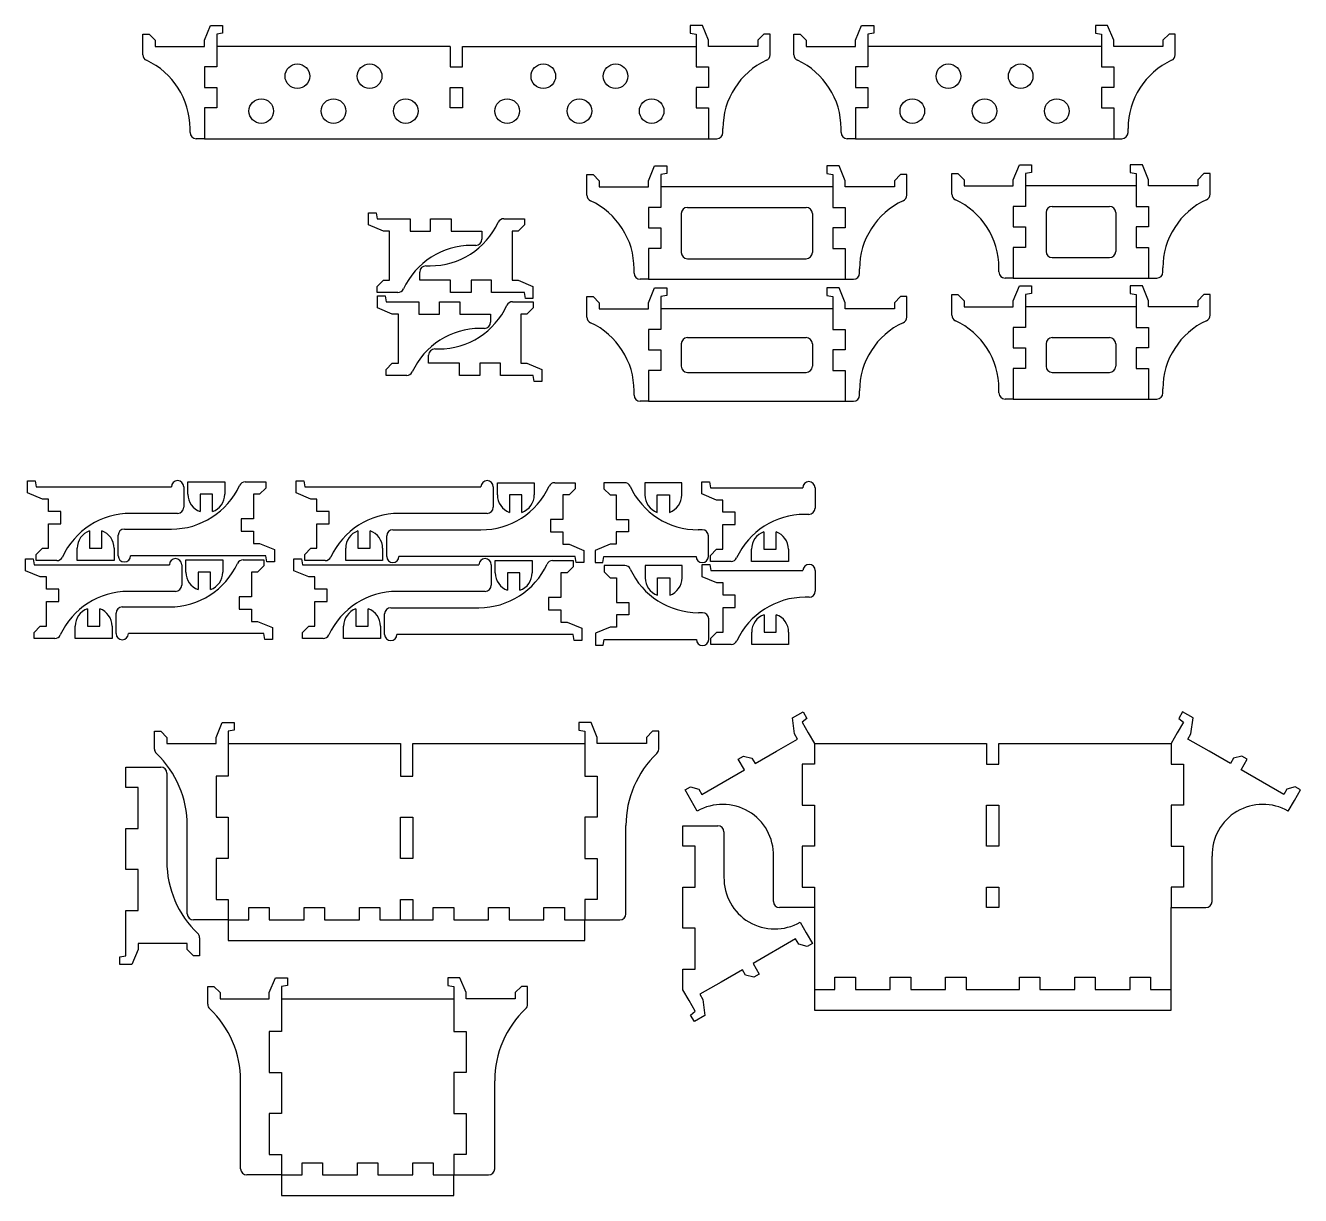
# Model space of a CAD drawing. Extents: x -922 to 1250, y -992 to 172.
# Drawn here: x -916 to -294, y -992 to -421 of the extents above; entities that cross this region are included whole.
import ezdxf

# ---------------------------------------------------------------- set-up
doc = ezdxf.new("R2010")
doc.units = 0
doc.header["$MEASUREMENT"] = 0
doc.layers.add('DEFAULT', color=18, linetype='CONTINUOUS')

msp = doc.modelspace()

# ---------------------------------------------------------------- linework, layer by layer
at = {"layer": 'DEFAULT'}
for p, q in [((-828.68, -428.5), (-825.68, -421.27)), ((-825.68, -421.27), (-819.77, -421.27)), ((-819.77, -421.27), (-819.77, -425)), ((-585.68, -421.27), (-591.59, -421.27)), ((-591.59, -421.27), (-591.59, -425)), ((-582.68, -428.5), (-585.68, -421.27)), ((-511, -428.5), (-508, -421.27)), ((-508, -421.27), (-502.09, -421.27)), ((-502.09, -421.27), (-502.09, -425)), ((-388, -421.27), (-393.91, -421.27)), ((-393.91, -421.27), (-393.91, -425)), ((-385, -428.5), (-388, -421.27)), ((-858.68, -431.5), (-858.68, -425.5)), ((-858.68, -425.5), (-855.68, -425.5)), ((-855.68, -425.5), (-852.68, -428.5)), ((-852.68, -428.5), (-852.68, -431.5)), ((-828.68, -431.5), (-828.68, -428.5)), ((-819.77, -425), (-822.68, -425.5)), ((-822.68, -425.5), (-822.68, -431.5)), ((-591.59, -425), (-588.68, -425.5)), ((-588.68, -425.5), (-588.68, -431.5)), ((-582.68, -431.5), (-582.68, -428.5)), ((-555.68, -425.5), (-558.68, -428.5)), ((-558.68, -428.5), (-558.68, -431.5)), ((-552.68, -425.5), (-555.68, -425.5)), ((-552.68, -431.5), (-552.68, -425.5)), ((-541, -431.5), (-541, -425.5)), ((-541, -425.5), (-538, -425.5)), ((-538, -425.5), (-535, -428.5)), ((-535, -428.5), (-535, -431.5)), ((-511, -431.5), (-511, -428.5)), ((-502.09, -425), (-505, -425.5)), ((-505, -425.5), (-505, -431.5)), ((-393.91, -425), (-391, -425.5)), ((-391, -425.5), (-391, -431.5)), ((-385, -431.5), (-385, -428.5)), ((-358, -425.5), (-361, -428.5)), ((-361, -428.5), (-361, -431.5)), ((-355, -425.5), (-358, -425.5)), ((-355, -431.5), (-355, -425.5)), ((-858.68, -435.53), (-858.68, -431.5)), ((-852.68, -431.5), (-828.68, -431.5)), ((-822.68, -431.5), (-822.68, -437.5)), ((-708.68, -431.5), (-822.68, -431.5)), ((-702.68, -431.5), (-588.68, -431.5)), ((-588.68, -431.5), (-588.68, -437.5)), ((-558.68, -431.5), (-582.68, -431.5)), ((-552.68, -435.53), (-552.68, -431.5)), ((-541, -435.53), (-541, -431.5)), ((-535, -431.5), (-511, -431.5)), ((-505, -431.5), (-505, -437.5)), ((-391, -431.5), (-505, -431.5)), ((-391, -431.5), (-391, -437.5)), ((-361, -431.5), (-385, -431.5)), ((-355, -435.53), (-355, -431.5)), ((-822.68, -441.5), (-828.68, -441.5)), ((-828.68, -441.5), (-828.68, -451.5)), ((-822.68, -437.5), (-822.68, -441.5)), ((-588.68, -437.5), (-588.68, -441.5)), ((-588.68, -441.5), (-582.68, -441.5)), ((-582.68, -441.5), (-582.68, -451.5)), ((-505, -441.5), (-511, -441.5)), ((-511, -441.5), (-511, -451.5)), ((-505, -437.5), (-505, -441.5)), ((-391, -437.5), (-391, -441.5)), ((-391, -441.5), (-385, -441.5)), ((-385, -441.5), (-385, -451.5)), ((-828.68, -451.5), (-822.68, -451.5)), ((-822.68, -451.5), (-822.68, -461.5)), ((-582.68, -451.5), (-588.68, -451.5)), ((-588.68, -451.5), (-588.68, -461.5)), ((-511, -451.5), (-505, -451.5)), ((-505, -451.5), (-505, -461.5)), ((-385, -451.5), (-391, -451.5)), ((-391, -451.5), (-391, -461.5)), ((-822.68, -461.5), (-828.68, -461.5)), ((-828.68, -461.5), (-828.68, -471.5)), ((-588.68, -461.5), (-582.68, -461.5)), ((-582.68, -461.5), (-582.68, -471.5)), ((-505, -461.5), (-511, -461.5)), ((-511, -461.5), (-511, -471.5)), ((-391, -461.5), (-385, -461.5)), ((-385, -461.5), (-385, -471.5)), ((-835.68, -473.5), (-835.68, -471.5)), ((-828.68, -471.5), (-828.68, -476.5)), ((-582.68, -471.5), (-582.68, -476.5)), ((-575.68, -473.5), (-575.68, -471.5)), ((-518, -473.5), (-518, -471.5)), ((-511, -471.5), (-511, -476.5)), ((-385, -471.5), (-385, -476.5)), ((-378, -473.5), (-378, -471.5)), ((-828.68, -476.5), (-832.68, -476.5)), ((-828.68, -476.5), (-702.68, -476.5)), ((-702.68, -476.5), (-582.68, -476.5)), ((-582.68, -476.5), (-578.68, -476.5)), ((-511, -476.5), (-515, -476.5)), ((-511, -476.5), (-385, -476.5)), ((-385, -476.5), (-381, -476.5)), ((-612, -497), (-609, -489.77)), ((-609, -489.77), (-603.09, -489.77)), ((-603.09, -489.77), (-603.09, -493.5)), ((-519, -489.77), (-524.91, -489.77)), ((-524.91, -489.77), (-524.91, -493.5)), ((-516, -497), (-519, -489.77)), ((-434, -496.5), (-431, -489.27)), ((-431, -489.27), (-425.09, -489.27)), ((-425.09, -489.27), (-425.09, -493)), ((-371, -489.27), (-376.91, -489.27)), ((-376.91, -489.27), (-376.91, -493)), ((-368, -496.5), (-371, -489.27)), ((-642, -500), (-642, -494)), ((-642, -494), (-639, -494)), ((-639, -494), (-636, -497)), ((-636, -497), (-636, -500)), ((-612, -500), (-612, -497)), ((-603.09, -493.5), (-606, -494)), ((-606, -494), (-606, -500)), ((-524.91, -493.5), (-522, -494)), ((-522, -494), (-522, -500)), ((-516, -500), (-516, -497)), ((-489, -494), (-492, -497)), ((-492, -497), (-492, -500)), ((-486, -494), (-489, -494)), ((-486, -500), (-486, -494)), ((-464, -499.5), (-464, -493.5)), ((-464, -493.5), (-461, -493.5)), ((-461, -493.5), (-458, -496.5)), ((-458, -496.5), (-458, -499.5)), ((-434, -499.5), (-434, -496.5)), ((-425.09, -493), (-428, -493.5)), ((-428, -493.5), (-428, -499.5)), ((-376.91, -493), (-374, -493.5)), ((-374, -493.5), (-374, -499.5)), ((-368, -499.5), (-368, -496.5)), ((-341, -493.5), (-344, -496.5)), ((-344, -496.5), (-344, -499.5)), ((-338, -493.5), (-341, -493.5)), ((-338, -499.5), (-338, -493.5)), ((-642, -504.03), (-642, -500)), ((-636, -500), (-612, -500)), ((-522, -500), (-606, -500)), ((-606, -500), (-606, -506)), ((-522, -500), (-522, -506)), ((-492, -500), (-516, -500)), ((-486, -504.03), (-486, -500)), ((-464, -503.53), (-464, -499.5)), ((-458, -499.5), (-434, -499.5)), ((-374, -499.5), (-428, -499.5)), ((-428, -499.5), (-428, -505.5)), ((-374, -499.5), (-374, -505.5)), ((-344, -499.5), (-368, -499.5)), ((-338, -503.53), (-338, -499.5)), ((-606, -510), (-612, -510)), ((-612, -510), (-612, -520)), ((-606, -506), (-606, -510)), ((-593, -510), (-535, -510)), ((-522, -506), (-522, -510)), ((-522, -510), (-516, -510)), ((-516, -510), (-516, -520)), ((-428, -509.5), (-434, -509.5)), ((-434, -509.5), (-434, -519.5)), ((-428, -505.5), (-428, -509.5)), ((-415, -509.5), (-387, -509.5)), ((-374, -505.5), (-374, -509.5)), ((-374, -509.5), (-368, -509.5)), ((-368, -509.5), (-368, -519.5)), ((-748.52, -518.51), (-748.52, -512.6)), ((-748.52, -512.6), (-744.8, -512.6)), ((-744.8, -512.6), (-744.3, -515.51)), ((-744.3, -515.51), (-738.3, -515.51)), ((-738.3, -515.51), (-732.3, -515.51)), ((-732.3, -515.51), (-728.3, -515.51)), ((-728.3, -515.51), (-728.3, -521.51)), ((-718.3, -521.51), (-718.3, -515.51)), ((-718.3, -515.51), (-708.3, -515.51)), ((-708.3, -515.51), (-708.3, -521.51)), ((-682.59, -515.51), (-678.56, -515.51)), ((-678.56, -515.51), (-672.56, -515.51)), ((-672.56, -515.51), (-672.56, -518.51)), ((-596, -513), (-596, -532)), ((-532, -513), (-532, -532)), ((-418, -512.5), (-418, -531.5)), ((-384, -512.5), (-384, -531.5)), ((-741.3, -521.51), (-748.52, -518.51)), ((-738.3, -521.51), (-741.3, -521.51)), ((-738.3, -545.51), (-738.3, -521.51)), ((-728.3, -521.51), (-718.3, -521.51)), ((-708.3, -521.51), (-698.3, -521.51)), ((-698.3, -521.51), (-693.3, -521.51)), ((-693.3, -521.51), (-693.3, -525.51)), ((-675.56, -521.51), (-678.56, -521.51)), ((-678.56, -521.51), (-678.56, -545.51)), ((-672.56, -518.51), (-675.56, -521.51)), ((-612, -520), (-606, -520)), ((-606, -520), (-606, -530)), ((-516, -520), (-522, -520)), ((-522, -520), (-522, -530)), ((-434, -519.5), (-428, -519.5)), ((-428, -519.5), (-428, -529.5)), ((-368, -519.5), (-374, -519.5)), ((-374, -519.5), (-374, -529.5)), ((-696.3, -528.51), (-698.3, -528.51)), ((-606, -530), (-612, -530)), ((-612, -530), (-612, -540)), ((-593, -535), (-535, -535)), ((-522, -530), (-516, -530)), ((-516, -530), (-516, -540)), ((-428, -529.5), (-434, -529.5)), ((-434, -529.5), (-434, -539.5)), ((-415, -534.5), (-387, -534.5)), ((-374, -529.5), (-368, -529.5)), ((-368, -529.5), (-368, -539.5)), ((-720.56, -538.51), (-718.56, -538.51)), ((-619, -542), (-619, -540)), ((-612, -540), (-612, -545)), ((-516, -540), (-516, -545)), ((-509, -542), (-509, -540)), ((-441, -541.5), (-441, -539.5)), ((-434, -539.5), (-434, -544.5)), ((-368, -539.5), (-368, -544.5)), ((-361, -541.5), (-361, -539.5)), ((-744.3, -548.51), (-741.3, -545.51)), ((-741.3, -545.51), (-738.3, -545.51)), ((-723.56, -545.51), (-723.56, -541.51)), ((-718.56, -545.51), (-723.56, -545.51)), ((-708.56, -545.51), (-718.56, -545.51)), ((-708.56, -551.51), (-708.56, -545.51)), ((-688.56, -545.51), (-698.56, -545.51)), ((-698.56, -545.51), (-698.56, -551.51)), ((-688.56, -551.51), (-688.56, -545.51)), ((-678.56, -545.51), (-675.56, -545.51)), ((-675.56, -545.51), (-668.34, -548.51)), ((-612, -545), (-616, -545)), ((-612, -545), (-516, -545)), ((-516, -545), (-512, -545)), ((-434, -544.5), (-438, -544.5)), ((-434, -544.5), (-368, -544.5)), ((-368, -544.5), (-364, -544.5)), ((-744.3, -551.51), (-744.3, -548.51)), ((-738.3, -551.51), (-744.3, -551.51)), ((-744.23, -559.01), (-744.23, -553.1)), ((-744.23, -553.1), (-740.5, -553.1)), ((-740.5, -553.1), (-740, -556.01)), ((-734.27, -551.51), (-738.3, -551.51)), ((-698.56, -551.51), (-708.56, -551.51)), ((-684.56, -551.51), (-688.56, -551.51)), ((-678.56, -551.51), (-684.56, -551.51)), ((-672.56, -551.51), (-678.56, -551.51)), ((-672.06, -554.42), (-672.56, -551.51)), ((-668.34, -548.51), (-668.34, -554.42)), ((-642, -559.5), (-642, -553.5)), ((-642, -553.5), (-639, -553.5)), ((-639, -553.5), (-636, -556.5)), ((-612, -556.5), (-609, -549.27)), ((-609, -549.27), (-603.09, -549.27)), ((-603.09, -553), (-606, -553.5)), ((-606, -553.5), (-606, -559.5)), ((-603.09, -549.27), (-603.09, -553)), ((-519, -549.27), (-524.91, -549.27)), ((-524.91, -549.27), (-524.91, -553)), ((-524.91, -553), (-522, -553.5)), ((-522, -553.5), (-522, -559.5)), ((-516, -556.5), (-519, -549.27)), ((-489, -553.5), (-492, -556.5)), ((-486, -553.5), (-489, -553.5)), ((-486, -559.5), (-486, -553.5)), ((-464, -558.5), (-464, -552.5)), ((-464, -552.5), (-461, -552.5)), ((-461, -552.5), (-458, -555.5)), ((-434, -555.5), (-431, -548.27)), ((-431, -548.27), (-425.09, -548.27)), ((-425.09, -552), (-428, -552.5)), ((-428, -552.5), (-428, -558.5)), ((-425.09, -548.27), (-425.09, -552)), ((-371, -548.27), (-376.91, -548.27)), ((-376.91, -548.27), (-376.91, -552)), ((-376.91, -552), (-374, -552.5)), ((-374, -552.5), (-374, -558.5)), ((-368, -555.5), (-371, -548.27)), ((-341, -552.5), (-344, -555.5)), ((-338, -552.5), (-341, -552.5)), ((-338, -558.5), (-338, -552.5)), ((-737, -562.01), (-744.23, -559.01)), ((-740, -556.01), (-734, -556.01)), ((-734, -556.01), (-728, -556.01)), ((-728, -556.01), (-724, -556.01)), ((-724, -556.01), (-724, -562.01)), ((-714, -562.01), (-714, -556.01)), ((-714, -556.01), (-704, -556.01)), ((-704, -556.01), (-704, -562.01)), ((-678.3, -556.01), (-674.27, -556.01)), ((-674.27, -556.01), (-668.27, -556.01)), ((-668.34, -554.42), (-672.06, -554.42)), ((-668.27, -559.01), (-671.27, -562.01)), ((-668.27, -556.01), (-668.27, -559.01)), ((-642, -563.53), (-642, -559.5)), ((-636, -556.5), (-636, -559.5)), ((-636, -559.5), (-612, -559.5)), ((-612, -559.5), (-612, -556.5)), ((-606, -559.5), (-606, -565.5)), ((-522, -559.5), (-606, -559.5)), ((-522, -559.5), (-522, -565.5)), ((-516, -559.5), (-516, -556.5)), ((-492, -559.5), (-516, -559.5)), ((-492, -556.5), (-492, -559.5)), ((-486, -563.53), (-486, -559.5)), ((-464, -562.53), (-464, -558.5)), ((-458, -555.5), (-458, -558.5)), ((-458, -558.5), (-434, -558.5)), ((-434, -558.5), (-434, -555.5)), ((-428, -558.5), (-428, -564.5)), ((-374, -558.5), (-428, -558.5)), ((-374, -558.5), (-374, -564.5)), ((-368, -558.5), (-368, -555.5)), ((-344, -558.5), (-368, -558.5)), ((-344, -555.5), (-344, -558.5)), ((-338, -562.53), (-338, -558.5)), ((-734, -562.01), (-737, -562.01)), ((-734, -586.01), (-734, -562.01)), ((-724, -562.01), (-714, -562.01)), ((-704, -562.01), (-694, -562.01)), ((-694, -562.01), (-689, -562.01)), ((-689, -562.01), (-689, -566.01)), ((-671.27, -562.01), (-674.27, -562.01)), ((-674.27, -562.01), (-674.27, -586.01)), ((-606, -565.5), (-606, -569.5)), ((-522, -565.5), (-522, -569.5)), ((-428, -564.5), (-428, -568.5)), ((-374, -564.5), (-374, -568.5)), ((-692, -569.01), (-694, -569.01)), ((-606, -569.5), (-612, -569.5)), ((-612, -569.5), (-612, -579.5)), ((-522, -569.5), (-516, -569.5)), ((-516, -569.5), (-516, -579.5)), ((-428, -568.5), (-434, -568.5)), ((-434, -568.5), (-434, -578.5)), ((-374, -568.5), (-368, -568.5)), ((-368, -568.5), (-368, -578.5)), ((-596, -576.5), (-596, -587.5)), ((-593, -573.5), (-535, -573.5)), ((-532, -576.5), (-532, -587.5)), ((-434, -578.5), (-428, -578.5)), ((-428, -578.5), (-428, -588.5)), ((-418, -576.5), (-418, -587.5)), ((-415, -573.5), (-387, -573.5)), ((-384, -576.5), (-384, -587.5)), ((-368, -578.5), (-374, -578.5)), ((-374, -578.5), (-374, -588.5)), ((-719.27, -586.01), (-719.27, -582.01)), ((-716.27, -579.01), (-714.27, -579.01)), ((-612, -579.5), (-606, -579.5)), ((-606, -579.5), (-606, -589.5)), ((-516, -579.5), (-522, -579.5)), ((-522, -579.5), (-522, -589.5)), ((-740, -589.01), (-737, -586.01)), ((-740, -592.01), (-740, -589.01)), ((-737, -586.01), (-734, -586.01)), ((-714.27, -586.01), (-719.27, -586.01)), ((-704.27, -586.01), (-714.27, -586.01)), ((-704.27, -592.01), (-704.27, -586.01)), ((-684.27, -586.01), (-694.27, -586.01)), ((-694.27, -586.01), (-694.27, -592.01)), ((-684.27, -592.01), (-684.27, -586.01)), ((-674.27, -586.01), (-671.27, -586.01)), ((-671.27, -586.01), (-664.04, -589.01)), ((-664.04, -589.01), (-664.04, -594.92)), ((-606, -589.5), (-612, -589.5)), ((-612, -589.5), (-612, -599.5)), ((-593, -590.5), (-535, -590.5)), ((-522, -589.5), (-516, -589.5)), ((-516, -589.5), (-516, -599.5)), ((-428, -588.5), (-434, -588.5)), ((-434, -588.5), (-434, -598.5)), ((-415, -590.5), (-387, -590.5)), ((-374, -588.5), (-368, -588.5)), ((-368, -588.5), (-368, -598.5)), ((-734, -592.01), (-740, -592.01)), ((-729.97, -592.01), (-734, -592.01)), ((-694.27, -592.01), (-704.27, -592.01)), ((-680.27, -592.01), (-684.27, -592.01)), ((-674.27, -592.01), (-680.27, -592.01)), ((-668.27, -592.01), (-674.27, -592.01)), ((-667.77, -594.92), (-668.27, -592.01)), ((-664.04, -594.92), (-667.77, -594.92)), ((-619, -601.5), (-619, -599.5)), ((-612, -599.5), (-612, -604.5)), ((-516, -599.5), (-516, -604.5)), ((-509, -601.5), (-509, -599.5)), ((-441, -600.5), (-441, -598.5)), ((-434, -598.5), (-434, -603.5)), ((-368, -598.5), (-368, -603.5)), ((-361, -600.5), (-361, -598.5)), ((-612, -604.5), (-616, -604.5)), ((-612, -604.5), (-516, -604.5)), ((-516, -604.5), (-512, -604.5)), ((-434, -603.5), (-438, -603.5)), ((-434, -603.5), (-368, -603.5)), ((-368, -603.5), (-364, -603.5)), ((-914.96, -649.27), (-914.96, -643.36)), ((-914.96, -643.36), (-911.23, -643.36)), ((-911.23, -643.36), (-910.73, -646.27)), ((-910.73, -646.27), (-904.73, -646.27)), ((-904.73, -646.27), (-898.73, -646.27)), ((-898.73, -646.27), (-894.73, -646.27)), ((-894.73, -646.27), (-865.73, -646.27)), ((-865.73, -646.27), (-844.73, -646.27)), ((-838.73, -646.27), (-838.73, -652.27)), ((-836.73, -649.9), (-836.73, -643.9)), ((-836.73, -643.9), (-818.73, -643.9)), ((-818.73, -643.9), (-818.73, -649.9)), ((-808.76, -643.9), (-804.73, -643.9)), ((-804.73, -643.9), (-798.73, -643.9)), ((-798.73, -646.9), (-801.73, -649.9)), ((-798.73, -643.9), (-798.73, -646.9)), ((-783.96, -649.27), (-783.96, -643.36)), ((-783.96, -643.36), (-780.23, -643.36)), ((-780.23, -643.36), (-779.73, -646.27)), ((-779.73, -646.27), (-773.73, -646.27)), ((-773.73, -646.27), (-767.73, -646.27)), ((-767.73, -646.27), (-763.73, -646.27)), ((-763.73, -646.27), (-734.73, -646.27)), ((-734.73, -646.27), (-713.73, -646.27)), ((-713.73, -646.27), (-693.73, -646.27)), ((-687.73, -646.27), (-687.73, -652.27)), ((-685.73, -650.27), (-685.73, -644.27)), ((-685.73, -644.27), (-667.73, -644.27)), ((-667.73, -644.27), (-667.73, -650.27)), ((-657.76, -644.27), (-653.73, -644.27)), ((-653.73, -644.27), (-647.73, -644.27)), ((-647.73, -644.27), (-647.73, -647.27)), ((-627.73, -644.27), (-633.73, -644.27)), ((-633.73, -644.27), (-633.73, -647.27)), ((-623.7, -644.27), (-627.73, -644.27)), ((-595.73, -644.27), (-613.73, -644.27)), ((-613.73, -644.27), (-613.73, -650.27)), ((-595.73, -650.27), (-595.73, -644.27)), ((-585.96, -649.73), (-585.96, -643.82)), ((-585.96, -643.82), (-582.23, -643.82)), ((-582.23, -643.82), (-581.73, -646.73)), ((-581.73, -646.73), (-575.73, -646.73)), ((-575.73, -646.73), (-569.73, -646.73)), ((-569.73, -646.73), (-565.73, -646.73)), ((-565.73, -646.73), (-536.73, -646.73)), ((-530.73, -646.73), (-530.73, -652.73)), ((-907.73, -652.27), (-914.96, -649.27)), ((-904.73, -652.27), (-907.73, -652.27)), ((-904.73, -658.27), (-904.73, -652.27)), ((-838.73, -652.27), (-838.73, -656.27)), ((-824.73, -649.9), (-830.73, -649.9)), ((-830.73, -649.9), (-830.73, -658.38)), ((-824.73, -658.38), (-824.73, -649.9)), ((-801.73, -649.9), (-804.73, -649.9)), ((-804.73, -649.9), (-804.73, -661.9)), ((-776.73, -652.27), (-783.96, -649.27)), ((-773.73, -652.27), (-776.73, -652.27)), ((-773.73, -658.27), (-773.73, -652.27)), ((-687.73, -652.27), (-687.73, -656.27)), ((-673.73, -650.27), (-679.73, -650.27)), ((-679.73, -650.27), (-679.73, -658.75)), ((-673.73, -658.75), (-673.73, -650.27)), ((-650.73, -650.27), (-653.73, -650.27)), ((-653.73, -650.27), (-653.73, -662.27)), ((-647.73, -647.27), (-650.73, -650.27)), ((-633.73, -647.27), (-630.73, -650.27)), ((-630.73, -650.27), (-627.73, -650.27)), ((-627.73, -650.27), (-627.73, -662.27)), ((-607.73, -650.27), (-601.73, -650.27)), ((-607.73, -658.75), (-607.73, -650.27)), ((-601.73, -650.27), (-601.73, -658.75)), ((-578.73, -652.73), (-585.96, -649.73)), ((-575.73, -652.73), (-578.73, -652.73)), ((-575.73, -658.73), (-575.73, -652.73)), ((-530.73, -652.73), (-530.73, -656.73)), ((-898.73, -658.27), (-904.73, -658.27)), ((-898.73, -664.27), (-898.73, -658.27)), ((-843.73, -659.27), (-864.73, -659.27)), ((-841.73, -659.27), (-843.73, -659.27)), ((-767.73, -658.27), (-773.73, -658.27)), ((-767.73, -664.27), (-767.73, -658.27)), ((-712.73, -659.27), (-733.73, -659.27)), ((-692.73, -659.27), (-712.73, -659.27)), ((-690.73, -659.27), (-692.73, -659.27)), ((-569.73, -658.73), (-575.73, -658.73)), ((-569.73, -664.73), (-569.73, -658.73)), ((-904.73, -676.27), (-904.73, -664.27)), ((-904.73, -664.27), (-898.73, -664.27)), ((-804.73, -661.9), (-810.73, -661.9)), ((-810.73, -661.9), (-810.73, -667.9)), ((-773.73, -676.27), (-773.73, -664.27)), ((-773.73, -664.27), (-767.73, -664.27)), ((-653.73, -662.27), (-659.73, -662.27)), ((-659.73, -662.27), (-659.73, -668.27)), ((-627.73, -662.27), (-621.73, -662.27)), ((-621.73, -662.27), (-621.73, -668.27)), ((-575.73, -676.73), (-575.73, -664.73)), ((-575.73, -664.73), (-569.73, -664.73)), ((-533.73, -659.73), (-535.73, -659.73)), ((-884.73, -667.78), (-884.73, -676.27)), ((-878.73, -676.27), (-878.73, -667.78)), ((-870.73, -673.9), (-870.73, -669.9)), ((-867.73, -666.9), (-865.73, -666.9)), ((-865.73, -666.9), (-844.73, -666.9)), ((-810.73, -667.9), (-804.73, -667.9)), ((-804.73, -667.9), (-804.73, -673.9)), ((-753.73, -667.78), (-753.73, -676.27)), ((-747.73, -676.27), (-747.73, -667.78)), ((-739.73, -674.27), (-739.73, -670.27)), ((-736.73, -667.27), (-734.73, -667.27)), ((-734.73, -667.27), (-714.73, -667.27)), ((-714.73, -667.27), (-693.73, -667.27)), ((-659.73, -668.27), (-653.73, -668.27)), ((-653.73, -668.27), (-653.73, -674.27)), ((-621.73, -668.27), (-627.73, -668.27)), ((-627.73, -668.27), (-627.73, -674.27)), ((-585.73, -667.27), (-587.73, -667.27)), ((-582.73, -674.27), (-582.73, -670.27)), ((-555.73, -668.25), (-555.73, -676.73)), ((-549.73, -676.73), (-549.73, -668.25)), ((-910.73, -679.27), (-907.73, -676.27)), ((-907.73, -676.27), (-904.73, -676.27)), ((-890.73, -682.27), (-890.73, -676.27)), ((-884.73, -676.27), (-878.73, -676.27)), ((-872.73, -676.27), (-872.73, -682.27)), ((-870.73, -679.9), (-870.73, -673.9)), ((-804.73, -673.9), (-801.73, -673.9)), ((-801.73, -673.9), (-794.5, -676.9)), ((-794.5, -676.9), (-794.5, -682.81)), ((-779.73, -679.27), (-776.73, -676.27)), ((-776.73, -676.27), (-773.73, -676.27)), ((-759.73, -682.27), (-759.73, -676.27)), ((-753.73, -676.27), (-747.73, -676.27)), ((-741.73, -676.27), (-741.73, -682.27)), ((-739.73, -680.27), (-739.73, -674.27)), ((-653.73, -674.27), (-650.73, -674.27)), ((-650.73, -674.27), (-643.5, -677.27)), ((-643.5, -677.27), (-643.5, -683.18)), ((-630.73, -674.27), (-637.96, -677.27)), ((-637.96, -677.27), (-637.96, -683.18)), ((-627.73, -674.27), (-630.73, -674.27)), ((-582.73, -680.27), (-582.73, -674.27)), ((-581.73, -679.73), (-578.73, -676.73)), ((-578.73, -676.73), (-575.73, -676.73)), ((-561.73, -682.73), (-561.73, -676.73)), ((-555.73, -676.73), (-549.73, -676.73)), ((-543.73, -676.73), (-543.73, -682.73)), ((-915.96, -687.27), (-915.96, -681.36)), ((-915.96, -681.36), (-912.23, -681.36)), ((-912.23, -681.36), (-911.73, -684.27)), ((-911.73, -684.27), (-905.73, -684.27)), ((-910.73, -682.27), (-910.73, -679.27)), ((-904.73, -682.27), (-910.73, -682.27)), ((-905.73, -684.27), (-899.73, -684.27)), ((-900.7, -682.27), (-904.73, -682.27)), ((-899.73, -684.27), (-895.73, -684.27)), ((-895.73, -684.27), (-866.73, -684.27)), ((-872.73, -682.27), (-890.73, -682.27)), ((-866.73, -684.27), (-845.73, -684.27)), ((-843.73, -679.9), (-864.73, -679.9)), ((-814.73, -679.9), (-843.73, -679.9)), ((-839.73, -684.27), (-839.73, -690.27)), ((-837.73, -687.9), (-837.73, -681.9)), ((-837.73, -681.9), (-819.73, -681.9)), ((-819.73, -681.9), (-819.73, -687.9)), ((-810.73, -679.9), (-814.73, -679.9)), ((-804.73, -679.9), (-810.73, -679.9)), ((-809.76, -681.9), (-805.73, -681.9)), ((-805.73, -681.9), (-799.73, -681.9)), ((-798.73, -679.9), (-804.73, -679.9)), ((-799.73, -681.9), (-799.73, -684.9)), ((-798.23, -682.81), (-798.73, -679.9)), ((-794.5, -682.81), (-798.23, -682.81)), ((-784.96, -687.27), (-784.96, -681.36)), ((-784.96, -681.36), (-781.23, -681.36)), ((-781.23, -681.36), (-780.73, -684.27)), ((-780.73, -684.27), (-774.73, -684.27)), ((-779.73, -682.27), (-779.73, -679.27)), ((-773.73, -682.27), (-779.73, -682.27)), ((-774.73, -684.27), (-768.73, -684.27)), ((-769.7, -682.27), (-773.73, -682.27)), ((-768.73, -684.27), (-764.73, -684.27)), ((-764.73, -684.27), (-735.73, -684.27)), ((-741.73, -682.27), (-759.73, -682.27)), ((-735.73, -684.27), (-714.73, -684.27)), ((-713.73, -680.27), (-733.73, -680.27)), ((-714.73, -684.27), (-694.73, -684.27)), ((-692.73, -680.27), (-713.73, -680.27)), ((-663.73, -680.27), (-692.73, -680.27)), ((-688.73, -684.27), (-688.73, -690.27)), ((-686.73, -688.27), (-686.73, -682.27)), ((-686.73, -682.27), (-668.73, -682.27)), ((-668.73, -682.27), (-668.73, -688.27)), ((-659.73, -680.27), (-663.73, -680.27)), ((-653.73, -680.27), (-659.73, -680.27)), ((-658.76, -682.27), (-654.73, -682.27)), ((-654.73, -682.27), (-648.73, -682.27)), ((-647.73, -680.27), (-653.73, -680.27)), ((-648.73, -682.27), (-648.73, -685.27)), ((-647.23, -683.18), (-647.73, -680.27)), ((-643.5, -683.18), (-647.23, -683.18)), ((-637.96, -683.18), (-634.23, -683.18)), ((-634.23, -683.18), (-633.73, -680.27)), ((-633.73, -680.27), (-627.73, -680.27)), ((-627.73, -680.27), (-621.73, -680.27)), ((-621.73, -680.27), (-617.73, -680.27)), ((-617.73, -680.27), (-588.73, -680.27)), ((-585.84, -690.15), (-585.84, -684.24)), ((-585.84, -684.24), (-582.11, -684.24)), ((-582.11, -684.24), (-581.61, -687.15)), ((-581.73, -682.73), (-581.73, -679.73)), ((-575.73, -682.73), (-581.73, -682.73)), ((-571.7, -682.73), (-575.73, -682.73)), ((-543.73, -682.73), (-561.73, -682.73)), ((-908.73, -690.27), (-915.96, -687.27)), ((-905.73, -690.27), (-908.73, -690.27)), ((-905.73, -696.27), (-905.73, -690.27)), ((-839.73, -690.27), (-839.73, -694.27)), ((-825.73, -687.9), (-831.73, -687.9)), ((-831.73, -687.9), (-831.73, -696.38)), ((-825.73, -696.38), (-825.73, -687.9)), ((-802.73, -687.9), (-805.73, -687.9)), ((-805.73, -687.9), (-805.73, -699.9)), ((-799.73, -684.9), (-802.73, -687.9)), ((-777.73, -690.27), (-784.96, -687.27)), ((-774.73, -690.27), (-777.73, -690.27)), ((-774.73, -696.27), (-774.73, -690.27)), ((-688.73, -690.27), (-688.73, -694.27)), ((-674.73, -688.27), (-680.73, -688.27)), ((-680.73, -688.27), (-680.73, -696.75)), ((-674.73, -696.75), (-674.73, -688.27)), ((-651.73, -688.27), (-654.73, -688.27)), ((-654.73, -688.27), (-654.73, -700.27)), ((-648.73, -685.27), (-651.73, -688.27)), ((-627.61, -684.69), (-633.61, -684.69)), ((-633.61, -684.69), (-633.61, -687.69)), ((-633.61, -687.69), (-630.61, -690.69)), ((-623.58, -684.69), (-627.61, -684.69)), ((-595.61, -684.69), (-613.61, -684.69)), ((-613.61, -684.69), (-613.61, -690.69)), ((-595.61, -690.69), (-595.61, -684.69)), ((-578.61, -693.15), (-585.84, -690.15)), ((-581.61, -687.15), (-575.61, -687.15)), ((-575.61, -687.15), (-569.61, -687.15)), ((-569.61, -687.15), (-565.61, -687.15)), ((-565.61, -687.15), (-536.61, -687.15)), ((-530.61, -687.15), (-530.61, -693.15)), ((-899.73, -696.27), (-905.73, -696.27)), ((-899.73, -702.27), (-899.73, -696.27)), ((-768.73, -696.27), (-774.73, -696.27)), ((-768.73, -702.27), (-768.73, -696.27)), ((-630.61, -690.69), (-627.61, -690.69)), ((-627.61, -690.69), (-627.61, -702.69)), ((-607.61, -690.69), (-601.61, -690.69)), ((-607.61, -699.17), (-607.61, -690.69)), ((-601.61, -690.69), (-601.61, -699.17)), ((-575.61, -693.15), (-578.61, -693.15)), ((-575.61, -699.15), (-575.61, -693.15)), ((-530.61, -693.15), (-530.61, -697.15)), ((-905.73, -714.27), (-905.73, -702.27)), ((-905.73, -702.27), (-899.73, -702.27)), ((-844.73, -697.27), (-865.73, -697.27)), ((-842.73, -697.27), (-844.73, -697.27)), ((-805.73, -699.9), (-811.73, -699.9)), ((-811.73, -699.9), (-811.73, -705.9)), ((-774.73, -714.27), (-774.73, -702.27)), ((-774.73, -702.27), (-768.73, -702.27)), ((-713.73, -697.27), (-734.73, -697.27)), ((-693.73, -697.27), (-713.73, -697.27)), ((-691.73, -697.27), (-693.73, -697.27)), ((-654.73, -700.27), (-660.73, -700.27)), ((-660.73, -700.27), (-660.73, -706.27)), ((-627.61, -702.69), (-621.61, -702.69)), ((-621.61, -702.69), (-621.61, -708.69)), ((-569.61, -699.15), (-575.61, -699.15)), ((-569.61, -705.15), (-569.61, -699.15)), ((-533.61, -700.15), (-535.61, -700.15)), ((-885.73, -705.78), (-885.73, -714.27)), ((-879.73, -714.27), (-879.73, -705.78)), ((-871.73, -711.9), (-871.73, -707.9)), ((-868.73, -704.9), (-866.73, -704.9)), ((-866.73, -704.9), (-845.73, -704.9)), ((-811.73, -705.9), (-805.73, -705.9)), ((-805.73, -705.9), (-805.73, -711.9)), ((-754.73, -705.78), (-754.73, -714.27)), ((-748.73, -714.27), (-748.73, -705.78)), ((-740.73, -712.27), (-740.73, -708.27)), ((-737.73, -705.27), (-735.73, -705.27)), ((-735.73, -705.27), (-715.73, -705.27)), ((-715.73, -705.27), (-694.73, -705.27)), ((-660.73, -706.27), (-654.73, -706.27)), ((-654.73, -706.27), (-654.73, -712.27)), ((-621.61, -708.69), (-627.61, -708.69)), ((-627.61, -708.69), (-627.61, -714.69)), ((-585.61, -707.69), (-587.61, -707.69)), ((-575.61, -717.15), (-575.61, -705.15)), ((-575.61, -705.15), (-569.61, -705.15)), ((-555.61, -708.66), (-555.61, -717.15)), ((-549.61, -717.15), (-549.61, -708.66)), ((-911.73, -717.27), (-908.73, -714.27)), ((-908.73, -714.27), (-905.73, -714.27)), ((-891.73, -720.27), (-891.73, -714.27)), ((-885.73, -714.27), (-879.73, -714.27)), ((-873.73, -714.27), (-873.73, -720.27)), ((-871.73, -717.9), (-871.73, -711.9)), ((-805.73, -711.9), (-802.73, -711.9)), ((-802.73, -711.9), (-795.5, -714.9)), ((-795.5, -714.9), (-795.5, -720.81)), ((-780.73, -717.27), (-777.73, -714.27)), ((-777.73, -714.27), (-774.73, -714.27)), ((-760.73, -720.27), (-760.73, -714.27)), ((-754.73, -714.27), (-748.73, -714.27)), ((-742.73, -714.27), (-742.73, -720.27)), ((-740.73, -718.27), (-740.73, -712.27)), ((-654.73, -712.27), (-651.73, -712.27)), ((-651.73, -712.27), (-644.5, -715.27)), ((-644.5, -715.27), (-644.5, -721.18)), ((-630.61, -714.69), (-637.84, -717.69)), ((-627.61, -714.69), (-630.61, -714.69)), ((-582.61, -714.69), (-582.61, -710.69)), ((-582.61, -720.69), (-582.61, -714.69)), ((-911.73, -720.27), (-911.73, -717.27)), ((-905.73, -720.27), (-911.73, -720.27)), ((-901.7, -720.27), (-905.73, -720.27)), ((-873.73, -720.27), (-891.73, -720.27)), ((-844.73, -717.9), (-865.73, -717.9)), ((-815.73, -717.9), (-844.73, -717.9)), ((-811.73, -717.9), (-815.73, -717.9)), ((-805.73, -717.9), (-811.73, -717.9)), ((-799.73, -717.9), (-805.73, -717.9)), ((-799.23, -720.81), (-799.73, -717.9)), ((-795.5, -720.81), (-799.23, -720.81)), ((-780.73, -720.27), (-780.73, -717.27)), ((-774.73, -720.27), (-780.73, -720.27)), ((-770.7, -720.27), (-774.73, -720.27)), ((-742.73, -720.27), (-760.73, -720.27)), ((-714.73, -718.27), (-734.73, -718.27)), ((-693.73, -718.27), (-714.73, -718.27)), ((-664.73, -718.27), (-693.73, -718.27)), ((-660.73, -718.27), (-664.73, -718.27)), ((-654.73, -718.27), (-660.73, -718.27)), ((-648.73, -718.27), (-654.73, -718.27)), ((-648.23, -721.18), (-648.73, -718.27)), ((-644.5, -721.18), (-648.23, -721.18)), ((-637.84, -717.69), (-637.84, -723.6)), ((-634.11, -723.6), (-633.61, -720.69)), ((-633.61, -720.69), (-627.61, -720.69)), ((-627.61, -720.69), (-621.61, -720.69)), ((-621.61, -720.69), (-617.61, -720.69)), ((-617.61, -720.69), (-588.61, -720.69)), ((-581.61, -720.15), (-578.61, -717.15)), ((-581.61, -723.15), (-581.61, -720.15)), ((-578.61, -717.15), (-575.61, -717.15)), ((-561.61, -723.15), (-561.61, -717.15)), ((-555.61, -717.15), (-549.61, -717.15)), ((-543.61, -717.15), (-543.61, -723.15)), ((-637.84, -723.6), (-634.11, -723.6)), ((-575.61, -723.15), (-581.61, -723.15)), ((-571.58, -723.15), (-575.61, -723.15)), ((-543.61, -723.15), (-561.61, -723.15)), ((-541.71, -758.95), (-536.59, -755.99)), ((-540.7, -766.71), (-541.71, -758.95)), ((-536.59, -755.99), (-534.73, -759.22)), ((-351.41, -755.99), (-353.27, -759.22)), ((-346.29, -758.95), (-351.41, -755.99)), ((-347.3, -766.71), (-346.29, -758.95)), ((-823, -768.5), (-820, -761.27)), ((-820, -761.27), (-814.09, -761.27)), ((-814.09, -765), (-817, -765.5)), ((-814.09, -761.27), (-814.09, -765)), ((-640, -761.27), (-645.91, -761.27)), ((-645.91, -761.27), (-645.91, -765)), ((-645.91, -765), (-643, -765.5)), ((-637, -768.5), (-640, -761.27)), ((-534.73, -759.22), (-537, -761.11)), ((-537, -761.11), (-534, -766.3)), ((-351, -761.11), (-354, -766.3)), ((-353.27, -759.22), (-351, -761.11)), ((-853, -771.5), (-853, -765.5)), ((-853, -765.5), (-850, -765.5)), ((-850, -765.5), (-847, -768.5)), ((-847, -768.5), (-847, -771.5)), ((-823, -771.5), (-823, -768.5)), ((-817, -765.5), (-817, -771.5)), ((-643, -765.5), (-643, -771.5)), ((-637, -771.5), (-637, -768.5)), ((-610, -765.5), (-613, -768.5)), ((-613, -768.5), (-613, -771.5)), ((-607, -765.5), (-610, -765.5)), ((-607, -771.5), (-607, -765.5)), ((-549.59, -775.3), (-539.2, -769.3)), ((-539.2, -769.3), (-540.7, -766.71)), ((-534, -766.3), (-531, -771.5)), ((-354, -766.3), (-357, -771.5)), ((-348.8, -769.3), (-347.3, -766.71)), ((-338.41, -775.3), (-348.8, -769.3)), ((-853, -774.22), (-853, -771.5)), ((-847, -771.5), (-835, -771.5)), ((-835, -771.5), (-823, -771.5)), ((-817, -771.5), (-817, -777.5)), ((-817, -771.5), (-733, -771.5)), ((-817, -777.5), (-817, -781.5)), ((-727, -771.5), (-643, -771.5)), ((-643, -771.5), (-643, -777.5)), ((-643, -777.5), (-643, -781.5)), ((-625, -771.5), (-637, -771.5)), ((-613, -771.5), (-625, -771.5)), ((-607, -774.22), (-607, -771.5)), ((-568.18, -779.11), (-565.58, -777.61)), ((-565.58, -777.61), (-561.48, -778.71)), ((-559.98, -781.3), (-549.59, -775.3)), ((-531, -771.5), (-531, -775.5)), ((-531, -775.5), (-531, -781.5)), ((-357, -771.5), (-357, -775.5)), ((-357, -775.5), (-357, -781.5)), ((-328.02, -781.3), (-338.41, -775.3)), ((-322.42, -777.61), (-326.52, -778.71)), ((-319.82, -779.11), (-322.42, -777.61)), ((-867, -793), (-867, -783)), ((-867, -783), (-850, -783)), ((-817, -781.5), (-817, -787.5)), ((-643, -781.5), (-643, -787.5)), ((-565.18, -784.3), (-568.18, -779.11)), ((-561.48, -778.71), (-559.98, -781.3)), ((-531, -781.5), (-537, -781.5)), ((-537, -781.5), (-537, -801.5)), ((-357, -781.5), (-351, -781.5)), ((-351, -781.5), (-351, -801.5)), ((-326.52, -778.71), (-328.02, -781.3)), ((-322.82, -784.3), (-319.82, -779.11)), ((-847, -786), (-847, -788)), ((-847, -788), (-847, -808)), ((-817, -787.5), (-823, -787.5)), ((-823, -787.5), (-823, -807.5)), ((-643, -787.5), (-637, -787.5)), ((-637, -787.5), (-637, -807.5)), ((-585.96, -796.3), (-565.18, -784.3)), ((-302.04, -796.3), (-322.82, -784.3)), ((-861, -793), (-867, -793)), ((-861, -813), (-861, -793)), ((-594.16, -794.11), (-591.56, -792.61)), ((-591.16, -799.3), (-594.16, -794.11)), ((-591.56, -792.61), (-587.46, -793.71)), ((-587.46, -793.71), (-585.96, -796.3)), ((-300.54, -793.71), (-302.04, -796.3)), ((-296.44, -792.61), (-300.54, -793.71)), ((-296.84, -799.3), (-293.84, -794.11)), ((-293.84, -794.11), (-296.44, -792.61)), ((-588.16, -804.5), (-591.16, -799.3)), ((-537, -801.5), (-531, -801.5)), ((-531, -801.5), (-531, -804.5)), ((-351, -801.5), (-357, -801.5)), ((-357, -801.5), (-357, -804.5)), ((-299.84, -804.5), (-296.84, -799.3)), ((-847, -808), (-847, -829)), ((-823, -807.5), (-817, -807.5)), ((-817, -807.5), (-817, -810.5)), ((-637, -807.5), (-643, -807.5)), ((-643, -807.5), (-643, -810.5)), ((-531, -804.5), (-531, -821.5)), ((-357, -804.5), (-357, -821.5)), ((-867, -830), (-867, -813)), ((-867, -813), (-861, -813)), ((-837, -832.5), (-837, -811.5)), ((-817, -810.5), (-817, -827.5)), ((-643, -810.5), (-643, -827.5)), ((-623, -832.5), (-623, -811.5)), ((-595.15, -821.64), (-595.15, -811.64)), ((-595.15, -811.64), (-578.15, -811.64)), ((-575.15, -814.64), (-575.15, -816.64)), ((-575.15, -816.64), (-575.15, -836.64)), ((-589.15, -821.64), (-595.15, -821.64)), ((-589.15, -841.64), (-589.15, -821.64)), ((-551, -846.5), (-551, -826.5)), ((-531, -821.5), (-537, -821.5)), ((-537, -821.5), (-537, -841.5)), ((-357, -821.5), (-351, -821.5)), ((-351, -821.5), (-351, -841.5)), ((-337, -846.5), (-337, -826.5)), ((-867, -833), (-867, -830)), ((-861, -833), (-867, -833)), ((-861, -853), (-861, -833)), ((-837, -852.5), (-837, -832.5)), ((-817, -827.5), (-823, -827.5)), ((-823, -827.5), (-823, -847.5)), ((-643, -827.5), (-637, -827.5)), ((-637, -827.5), (-637, -847.5)), ((-623, -852.5), (-623, -832.5)), ((-595.15, -858.64), (-595.15, -841.64)), ((-595.15, -841.64), (-589.15, -841.64)), ((-537, -841.5), (-531, -841.5)), ((-531, -841.5), (-531, -851.5)), ((-351, -841.5), (-357, -841.5)), ((-357, -841.5), (-357, -851.5)), ((-823, -847.5), (-817, -847.5)), ((-817, -847.5), (-817, -857.5)), ((-637, -847.5), (-643, -847.5)), ((-643, -847.5), (-643, -857.5)), ((-551, -848.5), (-551, -846.5)), ((-531, -851.5), (-548, -851.5)), ((-531, -851.5), (-531, -891.5)), ((-441, -851.5), (-447, -851.5)), ((-357, -851.5), (-340, -851.5)), ((-357, -891.5), (-357, -851.5)), ((-337, -848.5), (-337, -846.5)), ((-867, -859), (-867, -853)), ((-867, -853), (-861, -853)), ((-837, -854.5), (-837, -852.5)), ((-817, -857.5), (-834, -857.5)), ((-797, -857.5), (-780, -857.5)), ((-770, -857.5), (-753, -857.5)), ((-733, -857.5), (-727, -857.5)), ((-707, -857.5), (-690, -857.5)), ((-680, -857.5), (-663, -857.5)), ((-643, -857.5), (-626, -857.5)), ((-623, -854.5), (-623, -852.5)), ((-867, -863), (-867, -859)), ((-867, -869), (-867, -863)), ((-595.15, -861.64), (-595.15, -858.64)), ((-589.15, -861.64), (-595.15, -861.64)), ((-589.15, -881.64), (-589.15, -861.64)), ((-537.99, -858.64), (-534.99, -863.83)), ((-534.99, -863.83), (-531.99, -869.03)), ((-867, -875), (-867, -869)), ((-849, -869), (-861, -869)), ((-861, -869), (-861, -872)), ((-837, -869), (-849, -869)), ((-837, -872), (-837, -869)), ((-831, -866.28), (-831, -869)), ((-831, -869), (-831, -875)), ((-540.19, -866.83), (-560.97, -878.83)), ((-538.69, -869.43), (-540.19, -866.83)), ((-534.59, -870.53), (-538.69, -869.43)), ((-531.99, -869.03), (-534.59, -870.53)), ((-869.91, -875.5), (-867, -875)), ((-869.91, -879.23), (-869.91, -875.5)), ((-861, -872), (-864, -879.23)), ((-834, -875), (-837, -872)), ((-831, -875), (-834, -875)), ((-864, -879.23), (-869.91, -879.23)), ((-595.15, -887.64), (-595.15, -881.64)), ((-595.15, -881.64), (-589.15, -881.64)), ((-566.17, -881.83), (-576.56, -887.83)), ((-564.67, -884.43), (-566.17, -881.83)), ((-560.97, -878.83), (-557.97, -884.03)), ((-797, -892.96), (-794, -885.73)), ((-794, -885.73), (-788.09, -885.73)), ((-788.09, -889.46), (-791, -889.96)), ((-788.09, -885.73), (-788.09, -889.46)), ((-704, -885.73), (-709.91, -885.73)), ((-709.91, -885.73), (-709.91, -889.46)), ((-709.91, -889.46), (-707, -889.96)), ((-701, -892.96), (-704, -885.73)), ((-595.15, -891.64), (-595.15, -887.64)), ((-576.56, -887.83), (-586.95, -893.83)), ((-560.57, -885.53), (-564.67, -884.43)), ((-557.97, -884.03), (-560.57, -885.53)), ((-521, -891.5), (-521, -885.5)), ((-521, -885.5), (-511, -885.5)), ((-511, -885.5), (-511, -891.5)), ((-494, -891.5), (-494, -885.5)), ((-494, -885.5), (-484, -885.5)), ((-484, -885.5), (-484, -891.5)), ((-467, -891.5), (-467, -885.5)), ((-467, -885.5), (-457, -885.5)), ((-457, -885.5), (-457, -891.5)), ((-431, -891.5), (-431, -885.5)), ((-431, -885.5), (-421, -885.5)), ((-421, -885.5), (-421, -891.5)), ((-404, -891.5), (-404, -885.5)), ((-404, -885.5), (-394, -885.5)), ((-394, -885.5), (-394, -891.5)), ((-377, -891.5), (-377, -885.5)), ((-377, -885.5), (-367, -885.5)), ((-367, -885.5), (-367, -891.5)), ((-827, -895.96), (-827, -889.96)), ((-827, -889.96), (-824, -889.96)), ((-824, -889.96), (-821, -892.96)), ((-821, -892.96), (-821, -895.96)), ((-797, -895.96), (-797, -892.96)), ((-791, -889.96), (-791, -895.96)), ((-707, -889.96), (-707, -895.96)), ((-701, -895.96), (-701, -892.96)), ((-674, -889.96), (-677, -892.96)), ((-677, -892.96), (-677, -895.96)), ((-671, -889.96), (-674, -889.96)), ((-671, -895.96), (-671, -889.96)), ((-592.15, -896.83), (-595.15, -891.64)), ((-586.95, -893.83), (-585.45, -896.43)), ((-531, -891.5), (-521, -891.5)), ((-511, -891.5), (-494, -891.5)), ((-484, -891.5), (-467, -891.5)), ((-457, -891.5), (-447, -891.5)), ((-447, -891.5), (-441, -891.5)), ((-441, -891.5), (-431, -891.5)), ((-421, -891.5), (-404, -891.5)), ((-394, -891.5), (-377, -891.5)), ((-367, -891.5), (-357, -891.5)), ((-827, -898.67), (-827, -895.96)), ((-821, -895.96), (-809, -895.96)), ((-809, -895.96), (-797, -895.96)), ((-791, -895.96), (-791, -901.96)), ((-791, -895.96), (-707, -895.96)), ((-791, -901.96), (-791, -905.96)), ((-707, -895.96), (-707, -901.96)), ((-707, -901.96), (-707, -905.96)), ((-689, -895.96), (-701, -895.96)), ((-677, -895.96), (-689, -895.96)), ((-671, -898.67), (-671, -895.96)), ((-589.15, -902.03), (-592.15, -896.83)), ((-591.42, -903.92), (-589.15, -902.03)), ((-585.45, -896.43), (-584.44, -904.19)), ((-791, -905.96), (-791, -911.96)), ((-707, -905.96), (-707, -911.96)), ((-589.55, -907.15), (-591.42, -903.92)), ((-584.44, -904.19), (-589.55, -907.15)), ((-791, -911.96), (-797, -911.96)), ((-797, -911.96), (-797, -931.96)), ((-707, -911.96), (-701, -911.96)), ((-701, -911.96), (-701, -931.96)), ((-797, -931.96), (-791, -931.96)), ((-791, -931.96), (-791, -934.96)), ((-701, -931.96), (-707, -931.96)), ((-707, -931.96), (-707, -934.96)), ((-811, -956.96), (-811, -935.96)), ((-791, -934.96), (-791, -951.96)), ((-707, -934.96), (-707, -951.96)), ((-687, -956.96), (-687, -935.96)), ((-811, -976.96), (-811, -956.96)), ((-791, -951.96), (-797, -951.96)), ((-797, -951.96), (-797, -971.96)), ((-707, -951.96), (-701, -951.96)), ((-701, -951.96), (-701, -971.96)), ((-687, -976.96), (-687, -956.96)), ((-797, -971.96), (-791, -971.96)), ((-791, -971.96), (-791, -981.96)), ((-701, -971.96), (-707, -971.96)), ((-707, -971.96), (-707, -981.96)), ((-811, -978.96), (-811, -976.96)), ((-791, -981.96), (-808, -981.96)), ((-771, -981.96), (-754, -981.96)), ((-744, -981.96), (-727, -981.96)), ((-707, -981.96), (-690, -981.96)), ((-687, -978.96), (-687, -976.96))]:
    msp.add_line(p, q, dxfattribs=at)
for points in [[(-708.68, -431.5), (-708.68, -441.5), (-702.68, -441.5), (-702.68, -431.5)], [(-733, -771.5), (-733, -787.5), (-727, -787.5), (-727, -771.5)], [(-531, -771.5), (-447, -771.5), (-447, -781.5), (-441, -781.5), (-441, -771.5), (-357, -771.5)], [(-447, -851.5), (-447, -841.5), (-441, -841.5), (-441, -851.5)], [(-817, -857.5), (-807, -857.5), (-807, -851.5), (-797, -851.5), (-797, -857.5)], [(-780, -857.5), (-780, -851.5), (-770, -851.5), (-770, -857.5)], [(-753, -857.5), (-753, -851.5), (-743, -851.5), (-743, -857.5), (-733, -857.5)], [(-733, -857.5), (-733, -847.5), (-727, -847.5), (-727, -857.5)], [(-727, -857.5), (-717, -857.5), (-717, -851.5), (-707, -851.5), (-707, -857.5)], [(-690, -857.5), (-690, -851.5), (-680, -851.5), (-680, -857.5)], [(-663, -857.5), (-663, -851.5), (-653, -851.5), (-653, -857.5), (-643, -857.5)], [(-817, -857.5), (-817, -867.5), (-643, -867.5), (-643, -857.5)], [(-531, -891.5), (-531, -901.5), (-357, -901.5), (-357, -891.5)], [(-791, -981.96), (-781, -981.96), (-781, -975.96), (-771, -975.96), (-771, -981.96)], [(-754, -981.96), (-754, -975.96), (-744, -975.96), (-744, -981.96)], [(-727, -981.96), (-727, -975.96), (-717, -975.96), (-717, -981.96), (-707, -981.96)], [(-791, -981.96), (-791, -991.96), (-707, -991.96), (-707, -981.96)]]:
    msp.add_lwpolyline(points, dxfattribs=at)
for points in [[(-708.68, -451.5), (-702.68, -451.5), (-702.68, -461.5), (-708.68, -461.5)], [(-447, -801.5), (-441, -801.5), (-441, -821.5), (-447, -821.5)], [(-733, -807.5), (-727, -807.5), (-727, -827.5), (-733, -827.5)]]:
    msp.add_lwpolyline(points, close=True, dxfattribs=at)
for centre in [(-783.3, -446), (-748.05, -446), (-663.3, -446), (-628.05, -446), (-465.62, -446), (-430.37, -446), (-800.93, -463), (-765.68, -463), (-730.43, -463), (-680.93, -463), (-645.68, -463), (-610.43, -463), (-483.25, -463), (-448, -463), (-412.75, -463)]:
    msp.add_circle(centre, 6, dxfattribs=at)
for centre, radius, start, end in [((-855.68, -435.53), 3, 180, 245.18827), ((-872.31, -471.5), 36.63, 0, 65.18827), ((-539.05, -471.5), 36.63, 114.81173, 180), ((-555.68, -435.53), 3, 294.81173, 0), ((-538, -435.53), 3, 180, 245.18827), ((-554.63, -471.5), 36.63, 0, 65.18827), ((-341.37, -471.5), 36.63, 114.81173, 180), ((-358, -435.53), 3, 294.81173, 0), ((-832.68, -473.5), 3, 180, 270), ((-578.68, -473.5), 3, 270, 0), ((-515, -473.5), 3, 180, 270), ((-381, -473.5), 3, 270, 0), ((-461, -503.53), 3, 180, 245.18827), ((-341, -503.53), 3, 294.81173, 0), ((-639, -504.03), 3, 180, 245.18827), ((-655.63, -540), 36.63, 0, 65.18827), ((-593, -513), 3, 90, 180), ((-535, -513), 3, 360, 90), ((-472.37, -540), 36.63, 114.81173, 180), ((-489, -504.03), 3, 294.81173, 0), ((-477.63, -539.5), 36.63, 0, 65.18827), ((-415, -512.5), 3, 90, 180), ((-387, -512.5), 3, 0, 90), ((-324.37, -539.5), 36.63, 114.81173, 180), ((-682.59, -518.51), 3, 90, 155.18827), ((-718.56, -501.88), 36.63, 270, 335.18827), ((-698.3, -565.14), 36.63, 90, 155.18827), ((-696.3, -525.51), 3, 270, 0), ((-593, -532), 3, 180, 270), ((-535, -532), 3, 270, 360), ((-415, -531.5), 3, 180, 270), ((-387, -531.5), 3, 270, 0), ((-720.56, -541.51), 3, 90, 180), ((-616, -542), 3, 180, 270), ((-512, -542), 3, 270, 0), ((-438, -541.5), 3, 180, 270), ((-364, -541.5), 3, 270, 0), ((-734.27, -548.51), 3, 270, 335.18827), ((-714.27, -542.38), 36.63, 270, 335.18827), ((-678.3, -559.01), 3, 90, 155.18827), ((-692, -566.01), 3, 270, 0), ((-639, -563.53), 3, 180, 245.18827), ((-489, -563.53), 3, 294.81173, 0), ((-461, -562.53), 3, 180, 245.18827), ((-477.63, -598.5), 36.63, 0, 65.18827), ((-324.37, -598.5), 36.63, 114.81173, 180), ((-341, -562.53), 3, 294.81173, 0), ((-694, -605.64), 36.63, 90, 155.18827), ((-655.63, -599.5), 36.63, 0, 65.18827), ((-472.37, -599.5), 36.63, 114.81173, 180), ((-593, -576.5), 3, 90, 180), ((-535, -576.5), 3, 360, 90), ((-415, -576.5), 3, 90, 180), ((-387, -576.5), 3, 0, 90), ((-716.27, -582.01), 3, 90, 180), ((-729.97, -589.01), 3, 270, 335.18827), ((-593, -587.5), 3, 180, 270), ((-535, -587.5), 3, 270, 360), ((-415, -587.5), 3, 180, 270), ((-387, -587.5), 3, 270, 0), ((-616, -601.5), 3, 180, 270), ((-512, -601.5), 3, 270, 0), ((-438, -600.5), 3, 180, 270), ((-364, -600.5), 3, 270, 0), ((-841.73, -646.27), 3, 0, 180), ((-844.73, -630.27), 36.63, 270, 335.18827), ((-808.76, -646.9), 3, 90, 155.18827), ((-690.73, -646.27), 3, 0, 180), ((-693.73, -630.64), 36.63, 270, 335.18827), ((-657.76, -647.27), 3, 90, 155.18827), ((-623.7, -647.27), 3, 24.81173, 90), ((-587.73, -630.64), 36.63, 204.81173, 270), ((-533.73, -646.73), 3, 0, 180), ((-827.73, -649.9), 9, 180, 250.52878), ((-827.73, -649.9), 9, 289.47122, 0), ((-676.73, -650.27), 9, 180, 250.52878), ((-676.73, -650.27), 9, 289.47122, 0), ((-604.73, -650.27), 9, 180, 250.52878), ((-604.73, -650.27), 9, 289.47122, 0), ((-864.73, -695.9), 36.63, 90, 155.18827), ((-841.73, -656.27), 3, 270, 0), ((-733.73, -695.9), 36.63, 90, 155.18827), ((-690.73, -656.27), 3, 270, 0), ((-533.73, -656.73), 3, 270, 0), ((-535.73, -696.36), 36.63, 90, 155.18827), ((-881.73, -676.27), 9, 109.47122, 180), ((-881.73, -676.27), 9, 0, 70.52878), ((-867.73, -669.9), 3, 90, 180), ((-750.73, -676.27), 9, 109.47122, 180), ((-750.73, -676.27), 9, 0, 70.52878), ((-736.73, -670.27), 3, 90, 180), ((-585.73, -670.27), 3, 0, 90), ((-552.73, -676.73), 9, 109.47122, 180), ((-552.73, -676.73), 9, 0, 70.52878), ((-900.7, -679.27), 3, 270, 335.18827), ((-867.73, -679.9), 3, 180, 0), ((-842.73, -684.27), 3, 0, 180), ((-845.73, -668.27), 36.63, 270, 335.18827), ((-809.76, -684.9), 3, 90, 155.18827), ((-769.7, -679.27), 3, 270, 335.18827), ((-736.73, -680.27), 3, 180, 0), ((-691.73, -684.27), 3, 0, 180), ((-694.73, -668.64), 36.63, 270, 335.18827), ((-658.76, -685.27), 3, 90, 155.18827), ((-585.73, -680.27), 3, 180, 0), ((-571.7, -679.73), 3, 270, 335.18827), ((-533.61, -687.15), 3, 0, 180), ((-828.73, -687.9), 9, 180, 250.52878), ((-828.73, -687.9), 9, 289.47122, 0), ((-677.73, -688.27), 9, 180, 250.52878), ((-677.73, -688.27), 9, 289.47122, 0), ((-623.58, -687.69), 3, 24.81173, 90), ((-587.61, -671.06), 36.63, 204.81173, 270), ((-842.73, -694.27), 3, 270, 0), ((-691.73, -694.27), 3, 270, 0), ((-604.61, -690.69), 9, 180, 250.52878), ((-604.61, -690.69), 9, 289.47122, 0), ((-865.73, -733.9), 36.63, 90, 155.18827), ((-734.73, -733.9), 36.63, 90, 155.18827), ((-535.61, -736.78), 36.63, 90, 155.18827), ((-533.61, -697.15), 3, 270, 0), ((-882.73, -714.27), 9, 109.47122, 180), ((-882.73, -714.27), 9, 0, 70.52878), ((-868.73, -707.9), 3, 90, 180), ((-751.73, -714.27), 9, 109.47122, 180), ((-751.73, -714.27), 9, 0, 70.52878), ((-737.73, -708.27), 3, 90, 180), ((-585.61, -710.69), 3, 0, 90), ((-552.61, -717.15), 9, 109.47122, 180), ((-552.61, -717.15), 9, 0, 70.52878), ((-901.7, -717.27), 3, 270, 335.18827), ((-868.73, -717.9), 3, 180, 0), ((-770.7, -717.27), 3, 270, 335.18827), ((-737.73, -718.27), 3, 180, 0), ((-585.61, -720.69), 3, 180, 0), ((-571.58, -720.15), 3, 270, 335.18827), ((-850, -774.22), 3, 180, 226.45351), ((-885.44, -811.5), 48.44, 0, 46.45351), ((-574.56, -811.5), 48.44, 133.54649, 180), ((-610, -774.22), 3, 313.54649, 0), ((-850, -786), 3, 0, 90), ((-575.77, -825.96), 24.78, 358.74287, 120), ((-312.23, -825.96), 24.78, 60, 181.25713), ((-578.15, -814.64), 3, 0, 90), ((-798.56, -829), 48.44, 180, 226.45351), ((-550.38, -837.18), 24.78, 178.74287, 300), ((-548, -848.5), 3, 180, 270), ((-340, -848.5), 3, 270, 0), ((-834, -854.5), 3, 180, 270), ((-626, -854.5), 3, 270, 0), ((-834, -866.28), 3, 0, 46.45351), ((-824, -898.67), 3, 180, 226.45351), ((-859.44, -935.96), 48.44, 0, 46.45351), ((-638.56, -935.96), 48.44, 133.54649, 180), ((-674, -898.67), 3, 313.54649, 0), ((-808, -978.96), 3, 180, 270), ((-690, -978.96), 3, 270, 0)]:
    msp.add_arc(centre, radius, start, end, dxfattribs=at)

doc.saveas('drawing.dxf')
